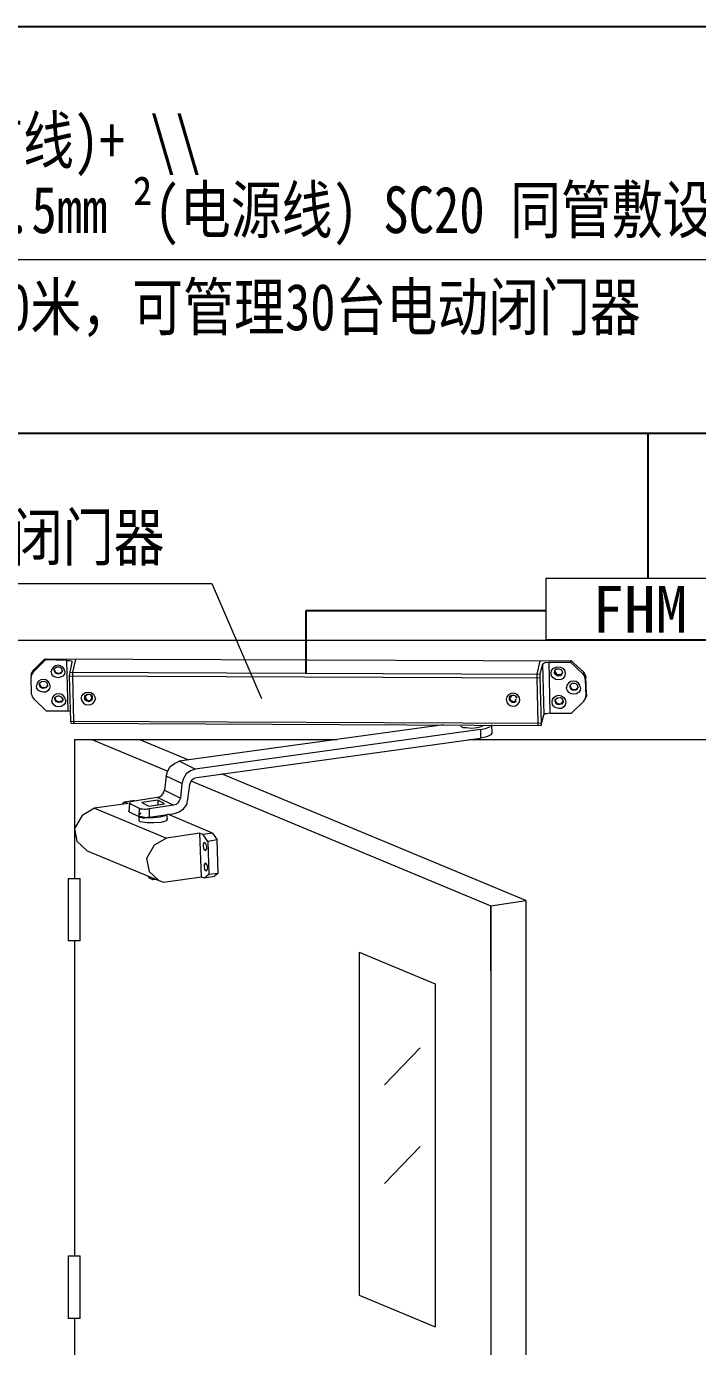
# Model space of a CAD drawing. Header units: millimetres. Extents: x -633009578 to 5705885, y -633235091 to 2571734.
# Drawn here: x 2449340 to 2452450, y 2032623 to 2038735 of the extents above; entities that cross this region are included whole.
import ezdxf

# ---------------------------------------------------------------- set-up
doc = ezdxf.new("R2010")
doc.units = ezdxf.units.MM
doc.header["$LTSCALE"] = 1000
doc.header["$MEASUREMENT"] = 0
doc.layers.get('0').update_dxf_attribs({"color": 9})
doc.styles.add('-仿宋_GB2312', font='simhei.ttf')
doc.styles.add('MtXpl_ISOCPEUR', font='simhei.ttf')
doc.styles.add('宋', font='simhei.ttf', dxfattribs={"width": 0.8})

msp = doc.modelspace()

# ---------------------------------------------------------------- linework, layer by layer
at = {"color": 6, "lineweight": 5}
for p, q in [((2447581.6, 2037656.1, 3914.5), (2452808, 2037656.1, 3914.5)), ((2448118.6, 2036155.4, 3914.5), (2450199.7, 2036155.4, 3914.5)), ((2450199.7, 2036155.4, 3914.5), (2450429.5, 2035623.1, 3914.5))]:
    msp.add_line(p, q, dxfattribs=at)
for p, q in [((2446582.9, 2036851.3, 3914.5), (2454393.3, 2036851.3, 3914.5)), ((2447563.4, 2036851.3, 3914.5), (2457460.3, 2036851.3, 3914.5)), ((2452221, 2036179.8, 3914.5), (2452221, 2036851.3, 3914.5)), ((2450635.1, 2036029.6, 3914.5), (2450635.1, 2035740.8, 3914.5)), ((2451748.9, 2036029.6, 3914.5), (2450635.1, 2036029.6, 3914.5))]:
    msp.add_line(p, q)
at = {"lineweight": 5}
for p, q in [((2448146.7, 2035893, 3914.5), (2457427, 2035894.7, 3914.5)), ((2449371.5, 2035745.7, 3914.5), (2449427.6, 2035801.9, 3914.5)), ((2449415.4, 2035797, 3914.5), (2449373.9, 2035755.5, 3914.5)), ((2449415.4, 2035797, 3914.5), (2449413, 2035794.6, 3914.5)), ((2449417.9, 2035799.4, 3914.5), (2449415.4, 2035797, 3914.5)), ((2449420.3, 2035801.9, 3914.5), (2449417.9, 2035799.4, 3914.5)), ((2449422.8, 2035804.3, 3914.5), (2449420.3, 2035801.9, 3914.5)), ((2449425.2, 2035804.3, 3914.5), (2449422.8, 2035804.3, 3914.5)), ((2449427.6, 2035806.8, 3914.5), (2449425.2, 2035804.3, 3914.5)), ((2449430.1, 2035804.3, 3914.5), (2449427.6, 2035806.8, 3914.5)), ((2449430.1, 2035804.3, 3914.5), (2449427.6, 2035801.9, 3914.5)), ((2449527.8, 2035799.4, 3914.5), (2449427.6, 2035801.9, 3914.5)), ((2449430.1, 2035806.8, 3914.5), (2451861.2, 2035797, 3914.5)), ((2449527.8, 2035799.4, 3914.5), (2449540, 2035799.4, 3914.5)), ((2449532.7, 2035564.9, 3914.5), (2449527.8, 2035799.4, 3914.5)), ((2449540, 2035799.4, 3914.5), (2449547.4, 2035797, 3914.5)), ((2449542.5, 2035745.7, 3914.5), (2449552.3, 2035792.1, 3914.5)), ((2449547.4, 2035797, 3914.5), (2449552.3, 2035792.1, 3914.5)), ((2449552.3, 2035792.1, 3914.5), (2449552.3, 2035794.6, 3914.5)), ((2449554.7, 2035745.7, 3914.5), (2449569.4, 2035804.3, 3914.5)), ((2449569.4, 2035804.3, 3914.5), (2449569.4, 2035806.8, 3914.5)), ((2449569.4, 2035804.3, 3914.5), (2449569.4, 2035806.8, 3914.5)), ((2451719.5, 2035797, 3914.5), (2451704.8, 2035735.9, 3914.5)), ((2451719.5, 2035797, 3914.5), (2451719.5, 2035799.4, 3914.5)), ((2451731.7, 2035782.3, 3914.5), (2451719.5, 2035735.9, 3914.5)), ((2451731.7, 2035782.3, 3914.5), (2451736.6, 2035787.2, 3914.5)), ((2451731.7, 2035782.3, 3914.5), (2451736.6, 2035547.8, 3914.5)), ((2451736.6, 2035787.2, 3914.5), (2451743.9, 2035789.7, 3914.5)), ((2451743.9, 2035789.7, 3914.5), (2451761, 2035792.1, 3914.5)), ((2451761, 2035792.1, 3914.5), (2451861.2, 2035792.1, 3914.5)), ((2451761, 2035792.1, 3914.5), (2451765.9, 2035555.1, 3914.5)), ((2451865.9, 2035795.6, 3914.5), (2451861.2, 2035797, 3914.5)), ((2451861.2, 2035797, 3914.5), (2451861.2, 2035792.1, 3914.5)), ((2451861.2, 2035792.1, 3914.5), (2451919.8, 2035735.9, 3914.5)), ((2451869.9, 2035793, 3914.5), (2451865.9, 2035795.6, 3914.5)), ((2451874.4, 2035788.7, 3914.5), (2451869.9, 2035793, 3914.5)), ((2451878.3, 2035784.8, 3914.5), (2451874.4, 2035788.7, 3914.5)), ((2451875.9, 2035787.2, 3914.5), (2451922.3, 2035745.7, 3914.5)), ((2449371.5, 2035745.7, 3914.5), (2449361.7, 2035731, 3914.5)), ((2449361.7, 2035731, 3914.5), (2449364.1, 2035738.4, 3914.5)), ((2449361.7, 2035731, 3914.5), (2449361.7, 2035721.3, 3914.5)), ((2449364.1, 2035643.1, 3914.5), (2449361.7, 2035721.3, 3914.5)), ((2449364.1, 2035738.4, 3914.5), (2449373.9, 2035755.5, 3914.5)), ((2449371.5, 2035745.7, 3914.5), (2449373.9, 2035755.5, 3914.5)), ((2449457, 2035735.9, 3914.5), (2449454.5, 2035748.1, 3914.5)), ((2449464.3, 2035726.1, 3914.5), (2449457, 2035735.9, 3914.5)), ((2449474.1, 2035721.3, 3914.5), (2449464.3, 2035726.1, 3914.5)), ((2449469.2, 2035760.3, 3914.5), (2449479, 2035770.1, 3914.5)), ((2449469.2, 2035760.3, 3914.5), (2449469.2, 2035757.9, 3914.5)), ((2449469.2, 2035757.9, 3914.5), (2449469.2, 2035760.3, 3914.5)), ((2449469.2, 2035753, 3914.5), (2449469.2, 2035757.9, 3914.5)), ((2449469.2, 2035757.9, 3914.5), (2449474.1, 2035745.7, 3914.5)), ((2449474.1, 2035740.8, 3914.5), (2449469.2, 2035753, 3914.5)), ((2449474.1, 2035745.7, 3914.5), (2449483.8, 2035740.8, 3914.5)), ((2449486.3, 2035735.9, 3914.5), (2449474.1, 2035740.8, 3914.5)), ((2449486.3, 2035718.8, 3914.5), (2449474.1, 2035721.3, 3914.5)), ((2449479, 2035770.1, 3914.5), (2449491.2, 2035770.1, 3914.5)), ((2449483.8, 2035740.8, 3914.5), (2449496.1, 2035740.8, 3914.5)), ((2449498.5, 2035738.4, 3914.5), (2449486.3, 2035735.9, 3914.5)), ((2449498.5, 2035721.3, 3914.5), (2449486.3, 2035718.8, 3914.5)), ((2449491.2, 2035770.1, 3914.5), (2449500.9, 2035765.2, 3914.5)), ((2449496.1, 2035740.8, 3914.5), (2449505.8, 2035748.1, 3914.5)), ((2449505.8, 2035748.1, 3914.5), (2449498.5, 2035738.4, 3914.5)), ((2449508.3, 2035726.1, 3914.5), (2449498.5, 2035721.3, 3914.5)), ((2449500.9, 2035765.2, 3914.5), (2449505.8, 2035753, 3914.5)), ((2449505.8, 2035753, 3914.5), (2449505.8, 2035748.1, 3914.5)), ((2449505.8, 2035748.1, 3914.5), (2449505.8, 2035750.6, 3914.5)), ((2449515.6, 2035735.9, 3914.5), (2449508.3, 2035726.1, 3914.5)), ((2449518.1, 2035748.1, 3914.5), (2449515.6, 2035735.9, 3914.5)), ((2449540, 2035728.6, 3914.5), (2449542.5, 2035745.7, 3914.5)), ((2449540, 2035728.6, 3914.5), (2451719.5, 2035718.8, 3914.5)), ((2449544.9, 2035518.5, 3914.5), (2449540, 2035728.6, 3914.5)), ((2449542.5, 2035745.7, 3914.5), (2451719.5, 2035735.9, 3914.5)), ((2449554.7, 2035728.6, 3914.5), (2449554.7, 2035745.7, 3914.5)), ((2449554.7, 2035728.6, 3914.5), (2449554.7, 2035745.7, 3914.5)), ((2449559.6, 2035518.5, 3914.5), (2449554.7, 2035728.6, 3914.5)), ((2451704.8, 2035735.9, 3914.5), (2451704.8, 2035731.6, 3914.5)), ((2451704.8, 2035735.9, 3914.5), (2451704.8, 2035718.8, 3914.5)), ((2451704.8, 2035731.6, 3914.5), (2451704.8, 2035726.8, 3914.5)), ((2451704.8, 2035726.8, 3914.5), (2451704.8, 2035722.9, 3914.5)), ((2451704.8, 2035722.9, 3914.5), (2451704.8, 2035718.8, 3914.5)), ((2451704.8, 2035718.8, 3914.5), (2451709.7, 2035508.7, 3914.5)), ((2451719.5, 2035735.9, 3914.5), (2451719.5, 2035718.8, 3914.5)), ((2451719.5, 2035718.8, 3914.5), (2451724.4, 2035508.7, 3914.5)), ((2451770.8, 2035740.8, 3914.5), (2451773.2, 2035753, 3914.5)), ((2451773.2, 2035728.6, 3914.5), (2451770.8, 2035740.8, 3914.5)), ((2451773.2, 2035753, 3914.5), (2451780.6, 2035762.8, 3914.5)), ((2451780.6, 2035718.8, 3914.5), (2451773.2, 2035728.6, 3914.5)), ((2451780.6, 2035762.8, 3914.5), (2451792.8, 2035767.7, 3914.5)), ((2451792.8, 2035711.5, 3914.5), (2451780.6, 2035718.8, 3914.5)), ((2451785.4, 2035743.2, 3914.5), (2451787.9, 2035748.1, 3914.5)), ((2451792.8, 2035733.5, 3914.5), (2451785.4, 2035743.2, 3914.5)), ((2451787.9, 2035750.6, 3914.5), (2451795.2, 2035760.3, 3914.5)), ((2451787.9, 2035750.6, 3914.5), (2451787.9, 2035748.1, 3914.5)), ((2451787.9, 2035748.1, 3914.5), (2451787.9, 2035750.6, 3914.5)), ((2451792.8, 2035767.7, 3914.5), (2451802.6, 2035770.1, 3914.5)), ((2451802.6, 2035726.1, 3914.5), (2451792.8, 2035733.5, 3914.5)), ((2451795.2, 2035760.3, 3914.5), (2451807.4, 2035760.3, 3914.5)), ((2451802.6, 2035770.1, 3914.5), (2451814.8, 2035767.7, 3914.5)), ((2451814.8, 2035728.6, 3914.5), (2451802.6, 2035726.1, 3914.5)), ((2451807.4, 2035760.3, 3914.5), (2451819.7, 2035755.5, 3914.5)), ((2451814.8, 2035767.7, 3914.5), (2451827, 2035762.8, 3914.5)), ((2451822.1, 2035740.8, 3914.5), (2451814.8, 2035728.6, 3914.5)), ((2451819.7, 2035755.5, 3914.5), (2451824.5, 2035743.2, 3914.5)), ((2451824.5, 2035743.2, 3914.5), (2451822.1, 2035740.8, 3914.5)), ((2451827, 2035762.8, 3914.5), (2451834.3, 2035750.6, 3914.5)), ((2451834.3, 2035728.6, 3914.5), (2451827, 2035716.4, 3914.5)), ((2451834.3, 2035750.6, 3914.5), (2451836.8, 2035740.8, 3914.5)), ((2451836.8, 2035740.8, 3914.5), (2451834.3, 2035728.6, 3914.5)), ((2451922.3, 2035745.7, 3914.5), (2451919.8, 2035735.9, 3914.5)), ((2451927.2, 2035726.1, 3914.5), (2451919.8, 2035735.9, 3914.5)), ((2451922.3, 2035745.7, 3914.5), (2451929.6, 2035733.5, 3914.5)), ((2451929.6, 2035711.5, 3914.5), (2451927.2, 2035726.1, 3914.5)), ((2451929.6, 2035733.5, 3914.5), (2451932, 2035721.3, 3914.5)), ((2451932, 2035721.3, 3914.5), (2451929.6, 2035711.5, 3914.5)), ((2451934.5, 2035643.1, 3914.5), (2451932, 2035721.3, 3914.5)), ((2449388.6, 2035669.9, 3914.5), (2449386.1, 2035682.2, 3914.5)), ((2449395.9, 2035660.2, 3914.5), (2449388.6, 2035669.9, 3914.5)), ((2449405.7, 2035655.3, 3914.5), (2449395.9, 2035660.2, 3914.5)), ((2449400.8, 2035694.4, 3914.5), (2449410.5, 2035701.7, 3914.5)), ((2449400.8, 2035694.4, 3914.5), (2449400.8, 2035691.9, 3914.5)), ((2449400.8, 2035691.9, 3914.5), (2449400.8, 2035694.4, 3914.5)), ((2449400.8, 2035687.1, 3914.5), (2449400.8, 2035691.9, 3914.5)), ((2449400.8, 2035691.9, 3914.5), (2449405.7, 2035679.7, 3914.5)), ((2449405.7, 2035674.8, 3914.5), (2449400.8, 2035687.1, 3914.5)), ((2449405.7, 2035679.7, 3914.5), (2449415.4, 2035674.8, 3914.5)), ((2449417.9, 2035669.9, 3914.5), (2449405.7, 2035674.8, 3914.5)), ((2449410.5, 2035701.7, 3914.5), (2449422.8, 2035704.2, 3914.5)), ((2449415.4, 2035674.8, 3914.5), (2449427.6, 2035674.8, 3914.5)), ((2449430.1, 2035672.4, 3914.5), (2449417.9, 2035669.9, 3914.5)), ((2449422.8, 2035704.2, 3914.5), (2449432.5, 2035699.3, 3914.5)), ((2449427.6, 2035674.8, 3914.5), (2449437.4, 2035682.2, 3914.5)), ((2449437.4, 2035682.2, 3914.5), (2449430.1, 2035672.4, 3914.5)), ((2449439.9, 2035660.2, 3914.5), (2449430.1, 2035652.8, 3914.5)), ((2449432.5, 2035699.3, 3914.5), (2449437.4, 2035687.1, 3914.5)), ((2449437.4, 2035687.1, 3914.5), (2449437.4, 2035682.2, 3914.5)), ((2449437.4, 2035682.2, 3914.5), (2449437.4, 2035684.6, 3914.5)), ((2449447.2, 2035669.9, 3914.5), (2449439.9, 2035660.2, 3914.5)), ((2449449.6, 2035682.2, 3914.5), (2449447.2, 2035669.9, 3914.5)), ((2449530.3, 2035679.7, 3914.5), (2449530.3, 2035684.6, 3914.5)), ((2451805, 2035709, 3914.5), (2451792.8, 2035711.5, 3914.5)), ((2451817.2, 2035711.5, 3914.5), (2451805, 2035709, 3914.5)), ((2451827, 2035716.4, 3914.5), (2451817.2, 2035711.5, 3914.5)), ((2451846.5, 2035660.2, 3914.5), (2451841.6, 2035672.4, 3914.5)), ((2451853.9, 2035650.4, 3914.5), (2451846.5, 2035660.2, 3914.5)), ((2451858.7, 2035684.6, 3914.5), (2451868.5, 2035694.4, 3914.5)), ((2451858.7, 2035684.6, 3914.5), (2451858.7, 2035682.2, 3914.5)), ((2451858.7, 2035682.2, 3914.5), (2451858.7, 2035684.6, 3914.5)), ((2451858.7, 2035677.3, 3914.5), (2451858.7, 2035682.2, 3914.5)), ((2451858.7, 2035682.2, 3914.5), (2451863.6, 2035669.9, 3914.5)), ((2451863.6, 2035665.1, 3914.5), (2451858.7, 2035677.3, 3914.5)), ((2451863.6, 2035669.9, 3914.5), (2451873.4, 2035665.1, 3914.5)), ((2451873.4, 2035660.2, 3914.5), (2451863.6, 2035665.1, 3914.5)), ((2451868.5, 2035694.4, 3914.5), (2451880.7, 2035694.4, 3914.5)), ((2451873.4, 2035665.1, 3914.5), (2451885.6, 2035665.1, 3914.5)), ((2451888.1, 2035662.6, 3914.5), (2451873.4, 2035660.2, 3914.5)), ((2451880.7, 2035694.4, 3914.5), (2451890.5, 2035689.5, 3914.5)), ((2451885.6, 2035665.1, 3914.5), (2451895.4, 2035674.8, 3914.5)), ((2451895.4, 2035672.4, 3914.5), (2451888.1, 2035662.6, 3914.5)), ((2451890.5, 2035689.5, 3914.5), (2451895.4, 2035677.3, 3914.5)), ((2451895.4, 2035677.3, 3914.5), (2451895.4, 2035672.4, 3914.5)), ((2451905.2, 2035660.2, 3914.5), (2451897.8, 2035650.4, 3914.5)), ((2451907.6, 2035672.4, 3914.5), (2451905.2, 2035660.2, 3914.5)), ((2451929.6, 2035711.5, 3914.5), (2451932, 2035633.3, 3914.5)), ((2449364.1, 2035643.1, 3914.5), (2449366.6, 2035630.9, 3914.5)), ((2449366.6, 2035630.9, 3914.5), (2449373.9, 2035621.1, 3914.5)), ((2449432.5, 2035564.9, 3914.5), (2449373.9, 2035621.1, 3914.5)), ((2449417.9, 2035652.8, 3914.5), (2449405.7, 2035655.3, 3914.5)), ((2449430.1, 2035652.8, 3914.5), (2449417.9, 2035652.8, 3914.5)), ((2449459.4, 2035604, 3914.5), (2449457, 2035616.2, 3914.5)), ((2449466.7, 2035594.2, 3914.5), (2449459.4, 2035604, 3914.5)), ((2449474.1, 2035628.4, 3914.5), (2449471.6, 2035626, 3914.5)), ((2449471.6, 2035621.1, 3914.5), (2449471.6, 2035626, 3914.5)), ((2449471.6, 2035626, 3914.5), (2449476.5, 2035613.8, 3914.5)), ((2449476.5, 2035608.9, 3914.5), (2449471.6, 2035621.1, 3914.5)), ((2449476.5, 2035613.8, 3914.5), (2449486.3, 2035608.9, 3914.5)), ((2449488.7, 2035604, 3914.5), (2449476.5, 2035608.9, 3914.5)), ((2449486.3, 2035608.9, 3914.5), (2449498.5, 2035608.9, 3914.5)), ((2449500.9, 2035606.4, 3914.5), (2449488.7, 2035604, 3914.5)), ((2449498.5, 2035608.9, 3914.5), (2449508.3, 2035616.2, 3914.5)), ((2449508.3, 2035616.2, 3914.5), (2449500.9, 2035606.4, 3914.5)), ((2449508.3, 2035621.1, 3914.5), (2449508.3, 2035616.2, 3914.5)), ((2449508.3, 2035616.2, 3914.5), (2449508.3, 2035618.6, 3914.5)), ((2449520.5, 2035604, 3914.5), (2449513.2, 2035594.2, 3914.5)), ((2449520.5, 2035616.2, 3914.5), (2449520.5, 2035604, 3914.5)), ((2449530.3, 2035613.8, 3914.5), (2449530.3, 2035618.6, 3914.5)), ((2449593.8, 2035623.5, 3914.5), (2449596.2, 2035635.7, 3914.5)), ((2449596.2, 2035635.7, 3914.5), (2449603.6, 2035645.5, 3914.5)), ((2449603.6, 2035645.5, 3914.5), (2449613.3, 2035650.4, 3914.5)), ((2449608.5, 2035626, 3914.5), (2449610.9, 2035628.4, 3914.5)), ((2449610.9, 2035621.1, 3914.5), (2449608.5, 2035626, 3914.5)), ((2449610.9, 2035633.3, 3914.5), (2449613.3, 2035638.2, 3914.5)), ((2449610.9, 2035630.9, 3914.5), (2449610.9, 2035633.3, 3914.5)), ((2449610.9, 2035628.4, 3914.5), (2449610.9, 2035630.9, 3914.5)), ((2449610.9, 2035628.4, 3914.5), (2449610.9, 2035621.1, 3914.5)), ((2449615.8, 2035613.8, 3914.5), (2449610.9, 2035621.1, 3914.5)), ((2449610.9, 2035621.1, 3914.5), (2449620.9, 2035614.2, 3914.5)), ((2449613.3, 2035650.4, 3914.5), (2449625.6, 2035652.8, 3914.5)), ((2449613.3, 2035638.2, 3914.5), (2449620.7, 2035643.1, 3914.5)), ((2449620.7, 2035640.6, 3914.5), (2449613.3, 2035633.3, 3914.5)), ((2449613.3, 2035633.3, 3914.5), (2449613.3, 2035628.4, 3914.5)), ((2449613.3, 2035628.4, 3914.5), (2449618.2, 2035618.6, 3914.5)), ((2449625.6, 2035608.9, 3914.5), (2449615.8, 2035613.8, 3914.5)), ((2449618.2, 2035618.6, 3914.5), (2449625.6, 2035613.8, 3914.5)), ((2449620.7, 2035643.1, 3914.5), (2449630.4, 2035643.1, 3914.5)), ((2449630.4, 2035643.1, 3914.5), (2449620.7, 2035640.6, 3914.5)), ((2449620.9, 2035614.2, 3914.5), (2449629.2, 2035609.8, 3914.5)), ((2449625.6, 2035652.8, 3914.5), (2449637.8, 2035650.4, 3914.5)), ((2449625.6, 2035613.8, 3914.5), (2449637.8, 2035616.2, 3914.5)), ((2449635.3, 2035611.3, 3914.5), (2449625.6, 2035608.9, 3914.5)), ((2449629.2, 2035609.8, 3914.5), (2449635.3, 2035612.1, 3914.5)), ((2449630.4, 2035643.1, 3914.5), (2449640.2, 2035640.6, 3914.5)), ((2449640.2, 2035638.2, 3914.5), (2449630.4, 2035643.1, 3914.5)), ((2449635.3, 2035612.1, 3914.5), (2449645.1, 2035621.1, 3914.5)), ((2449642.7, 2035616.2, 3914.5), (2449635.3, 2035611.3, 3914.5)), ((2449637.8, 2035650.4, 3914.5), (2449650, 2035643.1, 3914.5)), ((2449637.8, 2035616.2, 3914.5), (2449642.7, 2035626, 3914.5)), ((2449640.2, 2035640.6, 3914.5), (2449645.1, 2035633.3, 3914.5)), ((2449642.7, 2035628.4, 3914.5), (2449640.2, 2035638.2, 3914.5)), ((2449642.7, 2035626, 3914.5), (2449642.7, 2035628.4, 3914.5)), ((2449645.1, 2035623.5, 3914.5), (2449642.7, 2035616.2, 3914.5)), ((2449645.1, 2035633.3, 3914.5), (2449645.1, 2035626, 3914.5)), ((2449645.1, 2035626, 3914.5), (2449645.1, 2035623.5, 3914.5)), ((2449650, 2035643.1, 3914.5), (2449654.9, 2035633.3, 3914.5)), ((2449654.9, 2035633.3, 3914.5), (2449659.8, 2035621.1, 3914.5)), ((2451577.8, 2035628.4, 3914.5), (2451580.2, 2035633.3, 3914.5)), ((2451577.8, 2035626, 3914.5), (2451577.8, 2035628.4, 3914.5)), ((2451577.8, 2035621.1, 3914.5), (2451577.8, 2035626, 3914.5)), ((2451577.8, 2035623.5, 3914.5), (2451577.8, 2035621.1, 3914.5)), ((2451577.8, 2035616.2, 3914.5), (2451577.8, 2035621.1, 3914.5)), ((2451577.8, 2035621.1, 3914.5), (2451580.2, 2035616.2, 3914.5)), ((2451585.1, 2035608.9, 3914.5), (2451577.8, 2035616.2, 3914.5)), ((2451580.2, 2035633.3, 3914.5), (2451587.5, 2035638.2, 3914.5)), ((2451582.7, 2035626, 3914.5), (2451580.2, 2035623.5, 3914.5)), ((2451580.2, 2035623.5, 3914.5), (2451585.1, 2035613.8, 3914.5)), ((2451580.2, 2035616.2, 3914.5), (2451585.1, 2035611.3, 3914.5)), ((2451587.5, 2035635.7, 3914.5), (2451582.7, 2035626, 3914.5)), ((2451585.1, 2035613.8, 3914.5), (2451594.9, 2035608.9, 3914.5)), ((2451585.1, 2035611.3, 3914.5), (2451592.4, 2035606.4, 3914.5)), ((2451592.4, 2035604, 3914.5), (2451585.1, 2035608.9, 3914.5)), ((2451587.5, 2035638.2, 3914.5), (2451597.3, 2035638.2, 3914.5)), ((2451597.3, 2035638.2, 3914.5), (2451587.5, 2035635.7, 3914.5)), ((2451602.2, 2035606.4, 3914.5), (2451592.4, 2035604, 3914.5)), ((2451592.4, 2035606.4, 3914.5), (2451602.2, 2035606.4, 3914.5)), ((2451594.9, 2035608.9, 3914.5), (2451604.6, 2035611.3, 3914.5)), ((2451597.3, 2035638.2, 3914.5), (2451607.1, 2035635.7, 3914.5)), ((2451607.1, 2035633.3, 3914.5), (2451597.3, 2035638.2, 3914.5)), ((2451609.5, 2035611.3, 3914.5), (2451602.2, 2035606.4, 3914.5)), ((2451602.2, 2035606.4, 3914.5), (2451609.5, 2035611.3, 3914.5)), ((2451604.6, 2035611.3, 3914.5), (2451609.5, 2035621.1, 3914.5)), ((2451607.1, 2035635.7, 3914.5), (2451612, 2035626, 3914.5)), ((2451612, 2035623.5, 3914.5), (2451607.1, 2035633.3, 3914.5)), ((2451775.7, 2035606.4, 3914.5), (2451778.1, 2035618.6, 3914.5)), ((2451778.1, 2035594.2, 3914.5), (2451775.7, 2035606.4, 3914.5)), ((2451778.1, 2035618.6, 3914.5), (2451783, 2035628.4, 3914.5)), ((2451783, 2035628.4, 3914.5), (2451795.2, 2035635.7, 3914.5)), ((2451790.3, 2035618.6, 3914.5), (2451800.1, 2035626, 3914.5)), ((2451790.3, 2035618.6, 3914.5), (2451790.3, 2035616.2, 3914.5)), ((2451790.3, 2035616.2, 3914.5), (2451790.3, 2035618.6, 3914.5)), ((2451790.3, 2035611.3, 3914.5), (2451790.3, 2035616.2, 3914.5)), ((2451790.3, 2035616.2, 3914.5), (2451795.2, 2035604, 3914.5)), ((2451795.2, 2035599.1, 3914.5), (2451790.3, 2035611.3, 3914.5)), ((2451795.2, 2035635.7, 3914.5), (2451807.4, 2035638.2, 3914.5)), ((2451795.2, 2035604, 3914.5), (2451805, 2035599.1, 3914.5)), ((2451805, 2035594.2, 3914.5), (2451795.2, 2035599.1, 3914.5)), ((2451800.1, 2035626, 3914.5), (2451812.3, 2035628.4, 3914.5)), ((2451805, 2035599.1, 3914.5), (2451817.2, 2035599.1, 3914.5)), ((2451819.7, 2035596.6, 3914.5), (2451805, 2035594.2, 3914.5)), ((2451807.4, 2035638.2, 3914.5), (2451819.7, 2035635.7, 3914.5)), ((2451812.3, 2035628.4, 3914.5), (2451822.1, 2035623.5, 3914.5)), ((2451817.2, 2035599.1, 3914.5), (2451827, 2035608.9, 3914.5)), ((2451819.7, 2035635.7, 3914.5), (2451829.4, 2035628.4, 3914.5)), ((2451827, 2035606.4, 3914.5), (2451819.7, 2035596.6, 3914.5)), ((2451822.1, 2035623.5, 3914.5), (2451827, 2035611.3, 3914.5)), ((2451827, 2035611.3, 3914.5), (2451827, 2035606.4, 3914.5)), ((2451829.4, 2035628.4, 3914.5), (2451836.8, 2035618.6, 3914.5)), ((2451836.8, 2035618.6, 3914.5), (2451839.2, 2035606.4, 3914.5)), ((2451839.2, 2035606.4, 3914.5), (2451836.8, 2035594.2, 3914.5)), ((2451863.6, 2035645.5, 3914.5), (2451853.9, 2035650.4, 3914.5)), ((2451875.9, 2035643.1, 3914.5), (2451863.6, 2035645.5, 3914.5)), ((2451922.3, 2035611.3, 3914.5), (2451866.1, 2035555.1, 3914.5)), ((2451888.1, 2035645.5, 3914.5), (2451875.9, 2035643.1, 3914.5)), ((2451897.8, 2035650.4, 3914.5), (2451888.1, 2035645.5, 3914.5)), ((2451922.3, 2035611.3, 3914.5), (2451932, 2035626, 3914.5)), ((2451932, 2035633.3, 3914.5), (2451934.5, 2035643.1, 3914.5)), ((2451932, 2035626, 3914.5), (2451932, 2035633.3, 3914.5)), ((2451932, 2035626, 3914.5), (2451934.5, 2035633.3, 3914.5)), ((2451934.5, 2035643.1, 3914.5), (2451934.5, 2035633.3, 3914.5)), ((2449532.7, 2035564.9, 3914.5), (2449432.5, 2035564.9, 3914.5)), ((2449476.5, 2035586.9, 3914.5), (2449466.7, 2035594.2, 3914.5)), ((2449488.7, 2035584.4, 3914.5), (2449476.5, 2035586.9, 3914.5)), ((2449500.9, 2035586.9, 3914.5), (2449488.7, 2035584.4, 3914.5)), ((2449513.2, 2035594.2, 3914.5), (2449500.9, 2035586.9, 3914.5)), ((2449544.9, 2035562.4, 3914.5), (2449532.7, 2035564.9, 3914.5)), ((2451724.4, 2035501.4, 3914.5), (2451736.6, 2035547.8, 3914.5)), ((2451741.5, 2035552.7, 3914.5), (2451736.6, 2035547.8, 3914.5)), ((2451751.2, 2035552.7, 3914.5), (2451741.5, 2035552.7, 3914.5)), ((2451765.9, 2035555.1, 3914.5), (2451751.2, 2035552.7, 3914.5)), ((2451765.9, 2035555.1, 3914.5), (2451866.1, 2035555.1, 3914.5)), ((2451785.4, 2035584.4, 3914.5), (2451778.1, 2035594.2, 3914.5)), ((2451795.2, 2035579.5, 3914.5), (2451785.4, 2035584.4, 3914.5)), ((2451807.4, 2035577.1, 3914.5), (2451795.2, 2035579.5, 3914.5)), ((2451819.7, 2035577.1, 3914.5), (2451807.4, 2035577.1, 3914.5)), ((2451829.4, 2035584.4, 3914.5), (2451819.7, 2035577.1, 3914.5)), ((2451836.8, 2035594.2, 3914.5), (2451829.4, 2035584.4, 3914.5)), ((2449547.4, 2035508.7, 3914.5), (2449544.9, 2035518.5, 3914.5)), ((2449544.9, 2035518.5, 3914.5), (2451724.4, 2035508.7, 3914.5)), ((2449547.4, 2035508.7, 3914.5), (2451724.4, 2035498.9, 3914.5)), ((2449559.6, 2035518.5, 3914.5), (2449559.6, 2035508.7, 3914.5)), ((2449559.6, 2035508.7, 3914.5), (2449559.6, 2035518.5, 3914.5)), ((2449559.6, 2035508.7, 3914.5), (2449559.6, 2035518.5, 3914.5)), ((2451272.4, 2035501.4, 3914.5), (2450048.3, 2035332.8, 3914.5)), ((2451443.4, 2035479.4, 3914.5), (2450121.6, 2035296.1, 3914.5)), ((2451365.2, 2035486.7, 3914.5), (2451353, 2035494, 3914.5)), ((2451377.4, 2035486.7, 3914.5), (2451365.2, 2035486.7, 3914.5)), ((2451404.3, 2035484.3, 3914.5), (2451377.4, 2035486.7, 3914.5)), ((2451428.7, 2035486.7, 3914.5), (2451404.3, 2035484.3, 3914.5)), ((2451453.2, 2035494, 3914.5), (2451428.7, 2035486.7, 3914.5)), ((2451443.4, 2035479.4, 3914.5), (2451467.8, 2035484.3, 3914.5)), ((2451443.4, 2035479.4, 3914.5), (2451443.4, 2035440.3, 3914.5)), ((2451467.8, 2035484.3, 3914.5), (2451489.8, 2035494, 3914.5)), ((2451494.7, 2035501.4, 3914.5), (2451497.1, 2035462.3, 3914.5)), ((2451709.7, 2035508.7, 3914.5), (2451709.7, 2035498.9, 3914.5)), ((2451709.7, 2035508.7, 3914.5), (2451709.7, 2035498.9, 3914.5)), ((2451724.4, 2035508.7, 3914.5), (2451724.4, 2035498.9, 3914.5)), ((2451724.4, 2035498.9, 3914.5), (2451724.4, 2035501.4, 3914.5)), ((2449562, 2035432.9, 3914.5), (2449562, 2034790.4, 3914.5)), ((2449562, 2035432.9, 3914.5), (2450778.8, 2035432.9, 3914.5)), ((2449642.7, 2035432.9, 3914.5), (2449994.5, 2035286.3, 3914.5)), ((2450092.2, 2035337.7, 3914.5), (2449862.6, 2035432.9, 3914.5)), ((2450128.9, 2035257, 3914.5), (2451443.4, 2035440.3, 3914.5)), ((2451389.6, 2035432.9, 3914.5), (2453488.4, 2035432.9, 3914.5)), ((2451472.7, 2035445.2, 3914.5), (2451443.4, 2035440.3, 3914.5)), ((2451492.3, 2035454.9, 3914.5), (2451472.7, 2035445.2, 3914.5)), ((2451497.1, 2035462.3, 3914.5), (2451492.3, 2035454.9, 3914.5)), ((2449994.5, 2035288.8, 3914.5), (2450006.7, 2035308.3, 3914.5)), ((2450006.7, 2035308.3, 3914.5), (2450026.3, 2035323, 3914.5)), ((2450026.3, 2035323, 3914.5), (2450048.3, 2035332.8, 3914.5)), ((2450121.6, 2035296.1, 3914.5), (2450048.3, 2035332.8, 3914.5)), ((2450121.6, 2035296.1, 3914.5), (2450099.6, 2035288.8, 3914.5)), ((2449987.2, 2035264.4, 3914.5), (2449979.8, 2035198.4, 3914.5)), ((2449987.2, 2035264.4, 3914.5), (2449994.5, 2035288.8, 3914.5)), ((2450060.5, 2035230.2, 3914.5), (2449987.2, 2035264.4, 3914.5)), ((2450060.5, 2035230.2, 3914.5), (2450053.1, 2035161.7, 3914.5)), ((2450067.8, 2035252.1, 3914.5), (2450060.5, 2035230.2, 3914.5)), ((2450080, 2035274.1, 3914.5), (2450067.8, 2035252.1, 3914.5)), ((2450099.6, 2035288.8, 3914.5), (2450080, 2035274.1, 3914.5)), ((2450097.1, 2035225.3, 3914.5), (2450099.6, 2035235, 3914.5)), ((2450099.6, 2035235, 3914.5), (2450106.9, 2035247.3, 3914.5)), ((2450102, 2035242.4, 3914.5), (2451492.3, 2034663.3, 3914.5)), ((2450106.9, 2035247.3, 3914.5), (2450116.7, 2035254.6, 3914.5)), ((2450116.7, 2035254.6, 3914.5), (2450128.9, 2035257, 3914.5)), ((2451653.5, 2034687.7, 3914.5), (2450243.7, 2035274.1, 3914.5)), ((2449948.1, 2035164.2, 3914.5), (2449960.3, 2035169.1, 3914.5)), ((2449960.3, 2035169.1, 3914.5), (2449967.6, 2035176.4, 3914.5)), ((2449967.6, 2035176.4, 3914.5), (2449975, 2035186.2, 3914.5)), ((2449975, 2035186.2, 3914.5), (2449979.8, 2035198.4, 3914.5)), ((2449979.8, 2035198.4, 3914.5), (2450053.1, 2035161.7, 3914.5)), ((2450087.3, 2035156.9, 3914.5), (2450097.1, 2035225.3, 3914.5)), ((2449654.9, 2035115.3, 3914.5), (2449598.2, 2035081.7, 3914.5)), ((2449811.2, 2035137.3, 3914.5), (2449654.9, 2035115.3, 3914.5)), ((2449654.9, 2035115.3, 3914.5), (2449989.6, 2034976, 3914.5)), ((2449796.6, 2035144.6, 3914.5), (2449784.4, 2035134.9, 3914.5)), ((2449796.6, 2035144.6, 3914.5), (2449840.6, 2035152, 3914.5)), ((2449796.6, 2035144.6, 3914.5), (2449811.2, 2035137.3, 3914.5)), ((2449816.1, 2035098.2, 3914.5), (2449818.6, 2035137.3, 3914.5)), ((2449821, 2035144.6, 3914.5), (2449818.6, 2035142.2, 3914.5)), ((2449818.6, 2035142.2, 3914.5), (2449818.6, 2035137.3, 3914.5)), ((2449818.6, 2035137.3, 3914.5), (2449862.6, 2035115.3, 3914.5)), ((2449945.6, 2035164.2, 3914.5), (2449821, 2035144.6, 3914.5)), ((2449862.6, 2035115.3, 3914.5), (2449860.1, 2035076.2, 3914.5)), ((2449862.6, 2035115.3, 3914.5), (2449865, 2035115.3, 3914.5)), ((2449865, 2035115.3, 3914.5), (2449867.4, 2035112.9, 3914.5)), ((2449867.4, 2035112.9, 3914.5), (2449877.2, 2035112.9, 3914.5)), ((2449948.1, 2035152, 3914.5), (2449874.8, 2035142.2, 3914.5)), ((2449874.8, 2035142.2, 3914.5), (2449906.5, 2035125.1, 3914.5)), ((2449877.2, 2035112.9, 3914.5), (2449886.3, 2035110.2, 3914.5)), ((2449886.3, 2035110.2, 3914.5), (2449892.2, 2035110.7, 3914.5)), ((2449892.2, 2035110.7, 3914.5), (2449897.1, 2035112.7, 3914.5)), ((2449897.1, 2035112.7, 3914.5), (2449909, 2035112.9, 3914.5)), ((2449906.5, 2035125.1, 3914.5), (2449979.8, 2035134.9, 3914.5)), ((2450021.4, 2035130, 3914.5), (2449909, 2035112.9, 3914.5)), ((2449909, 2035112.9, 3914.5), (2449909, 2035073.8, 3914.5)), ((2449948.1, 2035164.2, 3914.5), (2449945.6, 2035164.2, 3914.5)), ((2449948.1, 2035164.2, 3914.5), (2450021.4, 2035130, 3914.5)), ((2449979.8, 2035134.9, 3914.5), (2449948.1, 2035152, 3914.5)), ((2449948.1, 2035152, 3914.5), (2449948.1, 2035132.4, 3914.5)), ((2450033.6, 2035132.4, 3914.5), (2450021.4, 2035130, 3914.5)), ((2450040.9, 2035139.7, 3914.5), (2450033.6, 2035132.4, 3914.5)), ((2450048.3, 2035149.5, 3914.5), (2450040.9, 2035139.7, 3914.5)), ((2450053.1, 2035161.7, 3914.5), (2450048.3, 2035149.5, 3914.5)), ((2450048.3, 2035098.2, 3914.5), (2450067.8, 2035112.9, 3914.5)), ((2450067.8, 2035112.9, 3914.5), (2450082.5, 2035132.4, 3914.5)), ((2450082.5, 2035132.4, 3914.5), (2450087.3, 2035156.9, 3914.5)), ((2449598.2, 2035081.7, 3914.5), (2449562.2, 2035021.2, 3914.5)), ((2449813.7, 2035100.7, 3914.5), (2449813.7, 2035103.1, 3914.5)), ((2449816.1, 2035098.2, 3914.5), (2449860.1, 2035076.2, 3914.5)), ((2449860.1, 2035083.6, 3914.5), (2449865, 2035088.4, 3914.5)), ((2449860.1, 2035083.6, 3914.5), (2449860.1, 2035059.1, 3914.5)), ((2449860.1, 2035076.2, 3914.5), (2449862.6, 2035073.8, 3914.5)), ((2449867.4, 2035051.8, 3914.5), (2449860.1, 2035059.1, 3914.5)), ((2449862.6, 2035073.8, 3914.5), (2449872.3, 2035073.8, 3914.5)), ((2449865, 2035088.4, 3914.5), (2449872.3, 2035093.3, 3914.5)), ((2449896.8, 2035071.3, 3914.5), (2449865, 2035076.2, 3914.5)), ((2449899.2, 2035046.9, 3914.5), (2449867.4, 2035051.8, 3914.5)), ((2449872.3, 2035073.8, 3914.5), (2449877.2, 2035071.3, 3914.5)), ((2449877.2, 2035071.3, 3914.5), (2449889.3, 2035071.1, 3914.5)), ((2449889.3, 2035071.1, 3914.5), (2449897.2, 2035072.1, 3914.5)), ((2449928.5, 2035071.3, 3914.5), (2449896.8, 2035071.3, 3914.5)), ((2449897.2, 2035072.1, 3914.5), (2449901, 2035073.4, 3914.5)), ((2449931, 2035046.9, 3914.5), (2449899.2, 2035046.9, 3914.5)), ((2449901, 2035073.4, 3914.5), (2449909, 2035073.8, 3914.5)), ((2449909, 2035073.8, 3914.5), (2450026.3, 2035090.9, 3914.5)), ((2449960.3, 2035073.8, 3914.5), (2449928.5, 2035071.3, 3914.5)), ((2449962.7, 2035049.3, 3914.5), (2449931, 2035046.9, 3914.5)), ((2449977.4, 2035078.7, 3914.5), (2449960.3, 2035073.8, 3914.5)), ((2449979.8, 2035054.2, 3914.5), (2449962.7, 2035049.3, 3914.5)), ((2449984.7, 2035081.1, 3914.5), (2449977.4, 2035078.7, 3914.5)), ((2449987.2, 2035056.7, 3914.5), (2449979.8, 2035054.2, 3914.5)), ((2449989.6, 2035086, 3914.5), (2449984.7, 2035081.1, 3914.5)), ((2449992.1, 2035064, 3914.5), (2449987.2, 2035056.7, 3914.5)), ((2449989.6, 2035086, 3914.5), (2449992.1, 2035064, 3914.5)), ((2450202.2, 2035000.5, 3914.5), (2449994.5, 2035088.4, 3914.5)), ((2450026.3, 2035090.9, 3914.5), (2450048.3, 2035098.2, 3914.5)), ((2449562.2, 2035021.2, 3914.5), (2449573.3, 2034963.1, 3914.5)), ((2450143.5, 2035000.5, 3914.5), (2449989.6, 2034976, 3914.5)), ((2450143.5, 2035000.5, 3914.5), (2450158.2, 2034993.1, 3914.5)), ((2450150.9, 2034797.7, 3914.5), (2450143.5, 2035000.5, 3914.5)), ((2450202.2, 2035000.5, 3914.5), (2450158.2, 2034993.1, 3914.5)), ((2450180.2, 2034961.4, 3914.5), (2450158.2, 2034993.1, 3914.5)), ((2450202.2, 2035000.5, 3914.5), (2450224.2, 2034968.7, 3914.5)), ((2449573.3, 2034963.1, 3914.5), (2449620.7, 2034917.4, 3914.5)), ((2449931.2, 2034944.7, 3914.5), (2449896, 2034881.9, 3914.5)), ((2449989.6, 2034976, 3914.5), (2449931.2, 2034944.7, 3914.5)), ((2450163.1, 2034956.5, 3914.5), (2450158.2, 2034949.2, 3914.5)), ((2450158.2, 2034949.2, 3914.5), (2450158.2, 2034941.8, 3914.5)), ((2450158.2, 2034941.8, 3914.5), (2450160.6, 2034929.6, 3914.5)), ((2450160.6, 2034929.6, 3914.5), (2450163.1, 2034922.3, 3914.5)), ((2450170.4, 2034954.1, 3914.5), (2450163.1, 2034956.5, 3914.5)), ((2450172.9, 2034946.7, 3914.5), (2450170.4, 2034954.1, 3914.5)), ((2450170.4, 2034919.8, 3914.5), (2450175.3, 2034927.2, 3914.5)), ((2450175.3, 2034934.5, 3914.5), (2450172.9, 2034946.7, 3914.5)), ((2450175.3, 2034927.2, 3914.5), (2450175.3, 2034934.5, 3914.5)), ((2450224.2, 2034968.7, 3914.5), (2450180.2, 2034961.4, 3914.5)), ((2450180.2, 2034961.4, 3914.5), (2450185.1, 2034809.9, 3914.5)), ((2450229.1, 2034814.8, 3914.5), (2450224.2, 2034968.7, 3914.5)), ((2449620.7, 2034917.4, 3914.5), (2449953, 2034780.6, 3914.5)), ((2449896, 2034881.9, 3914.5), (2449907.9, 2034821.7, 3914.5)), ((2450163.1, 2034922.3, 3914.5), (2450170.4, 2034919.8, 3914.5)), ((2449907.9, 2034821.7, 3914.5), (2449953, 2034780.6, 3914.5)), ((2450168, 2034861.2, 3914.5), (2450163.1, 2034853.9, 3914.5)), ((2450163.1, 2034853.9, 3914.5), (2450163.1, 2034846.5, 3914.5)), ((2450163.1, 2034846.5, 3914.5), (2450165.5, 2034831.9, 3914.5)), ((2450165.5, 2034831.9, 3914.5), (2450168, 2034827, 3914.5)), ((2450165.5, 2034792.8, 3914.5), (2450185.1, 2034809.9, 3914.5)), ((2450172.9, 2034858.8, 3914.5), (2450168, 2034861.2, 3914.5)), ((2450168, 2034827, 3914.5), (2450172.9, 2034824.6, 3914.5)), ((2450177.7, 2034851.4, 3914.5), (2450172.9, 2034858.8, 3914.5)), ((2450172.9, 2034824.6, 3914.5), (2450177.7, 2034829.4, 3914.5)), ((2450180.2, 2034839.2, 3914.5), (2450177.7, 2034851.4, 3914.5)), ((2450177.7, 2034829.4, 3914.5), (2450180.2, 2034839.2, 3914.5)), ((2450185.1, 2034809.9, 3914.5), (2450229.1, 2034814.8, 3914.5)), ((2450229.1, 2034814.8, 3914.5), (2450212, 2034800.1, 3914.5)), ((2449532.7, 2034790.4, 3914.5), (2449588.9, 2034790.4, 3914.5)), ((2449532.7, 2034790.4, 3914.5), (2449532.7, 2034502, 3914.5)), ((2449588.9, 2034502, 3914.5), (2449588.9, 2034790.4, 3914.5)), ((2449904.1, 2034800.1, 3914.5), (2449906.5, 2034792.8, 3914.5)), ((2449926.1, 2034783, 3914.5), (2449906.5, 2034792.8, 3914.5)), ((2449926.1, 2034790.4, 3914.5), (2449926.1, 2034783, 3914.5)), ((2449938.3, 2034785.5, 3914.5), (2449926.1, 2034783, 3914.5)), ((2449953, 2034780.6, 3914.5), (2449975, 2034773.3, 3914.5)), ((2449975, 2034773.3, 3914.5), (2449996.9, 2034775.7, 3914.5)), ((2449996.9, 2034775.7, 3914.5), (2450150.9, 2034797.7, 3914.5)), ((2450150.9, 2034797.7, 3914.5), (2450165.5, 2034792.8, 3914.5)), ((2450165.5, 2034792.8, 3914.5), (2450212, 2034800.1, 3914.5)), ((2451492.3, 2034663.3, 3914.5), (2451653.5, 2034687.7, 3914.5)), ((2451653.5, 2034687.7, 3914.5), (2451653.5, 2029813.3, 3914.5)), ((2451492.3, 2034663.3, 3914.5), (2451492.3, 2029788.9, 3914.5)), ((2451492.3, 2034663.3, 3914.5), (2451492.3, 2031198.7, 3914.5)), ((2451492.3, 2034362.8, 3914.5), (2451492.3, 2034663.3, 3914.5)), ((2449588.9, 2034502, 3914.5), (2449532.7, 2034502, 3914.5)), ((2449562, 2034502, 3914.5), (2449562, 2033043.4, 3914.5)), ((2449562, 2034502, 3914.5), (2449562, 2034494.7, 3914.5)), ((2450881.4, 2034448.3, 3914.5), (2450881.4, 2032860.1, 3914.5)), ((2450881.4, 2034448.3, 3914.5), (2451233.3, 2034301.7, 3914.5)), ((2451233.3, 2034301.7, 3914.5), (2451233.3, 2032713.5, 3914.5)), ((2451164.8, 2034006, 3914.5), (2450998.7, 2033835, 3914.5)), ((2451164.8, 2033549.1, 3914.5), (2450998.7, 2033378.1, 3914.5)), ((2449532.7, 2033043.4, 3914.5), (2449588.9, 2033043.4, 3914.5)), ((2449532.7, 2033043.4, 3914.5), (2449532.7, 2032752.6, 3914.5)), ((2449588.9, 2032752.6, 3914.5), (2449588.9, 2033043.4, 3914.5)), ((2450881.4, 2032860.1, 3914.5), (2451233.3, 2032713.5, 3914.5)), ((2449588.9, 2032752.6, 3914.5), (2449532.7, 2032752.6, 3914.5)), ((2449562, 2032752.6, 3914.5), (2449562, 2031074.1, 3914.5))]:
    msp.add_line(p, q, dxfattribs=at)
at = {"elevation": 3914.5}
msp.add_lwpolyline([(2444568, 2038735.1), (2457460.3, 2038735.1), (2457460.3, 2028608.5), (2444568, 2028608.5)], close=True, dxfattribs=at)
at = {"color": 6, "lineweight": 5, "elevation": 3914.5}
msp.add_lwpolyline([(2451748.9, 2036179.8), (2452612.8, 2036179.8), (2452612.8, 2035894.2), (2451748.9, 2035894.2)], close=True, dxfattribs=at)
at = {"lineweight": 5}
for centre, radius, start, end in [((2449486.3, 2035745.5, 3914.5), 31.9, 4.80064, 175.19974), ((2451807.7, 2035755.5, 3914.5), 21, 200.2701, 324.02835), ((2449417.9, 2035679.5, 3914.5), 31.9, 4.80064, 175.19974), ((2451874.7, 2035671.1, 3914.5), 33, 2.26836, 177.73558), ((2449488.7, 2035613.5, 3914.5), 31.9, 4.80064, 175.19974), ((2449488.4, 2035613.3, 3914.5), 21.2, 21.4644, 142.84845), ((2449627.1, 2035626.5, 3914.5), 33.3, 185.12195, 350.58147), ((2451594.8, 2035615.8, 3914.5), 31.8, 0.70784, 174.89185), ((2451594.9, 2035619.1, 3914.5), 31.8, 180.7637, 354.83602)]:
    msp.add_arc(centre, radius, start, end, dxfattribs=at)

# ---------------------------------------------------------------- texts
at = {"color": 3, "lineweight": 35, "width": 0.8}
for s, style, p in [('(通信线)+ \\\\', '-仿宋_GB2312', (2448735.4, 2038099.6, 3914.5)), ('WDZBN-BYJ-2x2.5mm', '-仿宋_GB2312', (2447717.2, 2037778.1, 3914.5)), ('²', 'MtXpl_ISOCPEUR', (2449829.6, 2037778.1, 3914.5)), ('(电源线) SC20 同管敷设 \\\\', '-仿宋_GB2312', (2449933.3, 2037778.1, 3914.5)), ('供电距离≤200米，可管理30台电动闭门器', '-仿宋_GB2312', (2447828.1, 2037328.2, 3914.5))]:
    msp.add_text(s, height=216, dxfattribs=dict(at, style=style)).set_placement(p)
at = {"color": 2, "lineweight": 35, "style": '-仿宋_GB2312', "width": 0.8}
msp.add_text('防火门电动闭门器', height=216, dxfattribs=at).set_placement((2448093.9, 2036262.4, 3914.5))
at = {"color": 2, "linetype": 'Continuous', "style": '宋'}
msp.add_text('FHM', height=216, dxfattribs=at).set_placement((2451961.4, 2035928.2, 3914.5))

doc.saveas('drawing.dxf')
